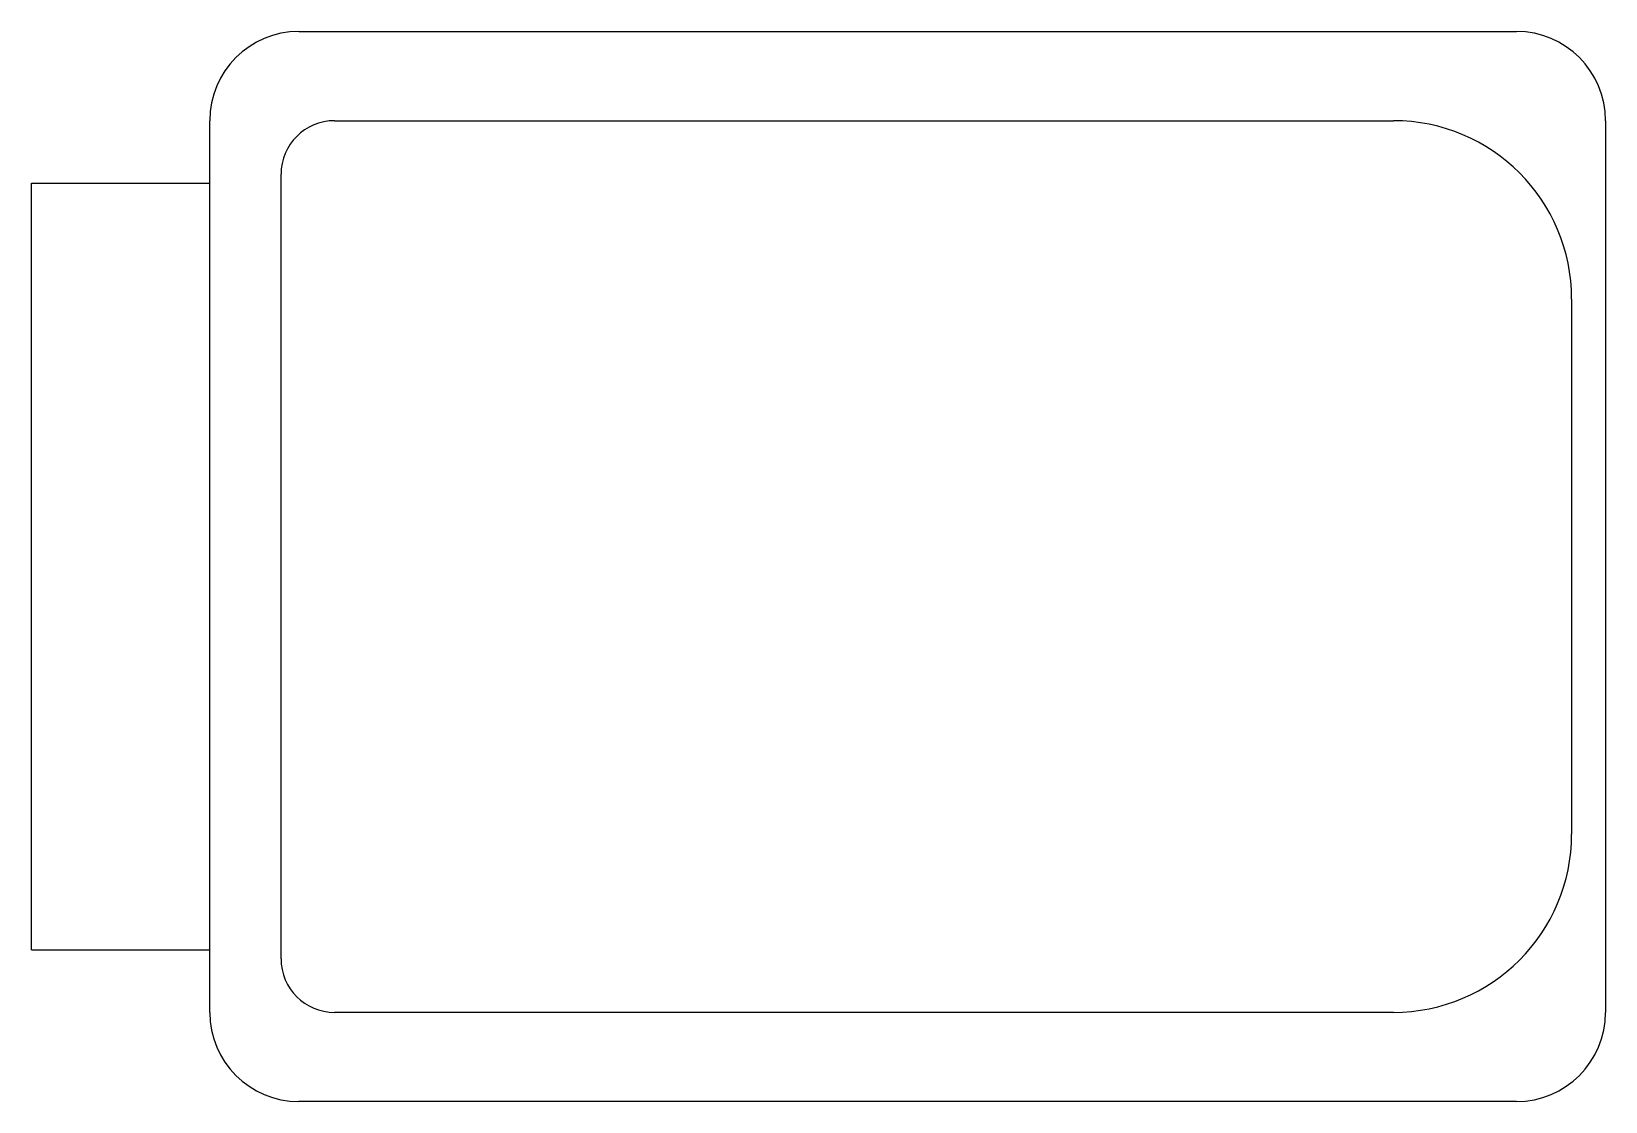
# Model space of a CAD drawing. Header units: millimetres. Extents: x -2993.009 to -2992.259, y 2845.39 to 2845.9.
import ezdxf

# ---------------------------------------------------------------- set-up
doc = ezdxf.new("R2010")
doc.units = ezdxf.units.MM
doc.header["$LTSCALE"] = 10
doc.layers.add('serviço_diversos', color=2, linetype='Continuous')

msp = doc.modelspace()

# ---------------------------------------------------------------- linework, layer by layer
at = {"layer": 'serviço_diversos'}
for p, q in [((-2992.88193, 2845.89998), (-2992.30138, 2845.89998)), ((-2992.92443, 2845.43248), (-2992.92443, 2845.85748)), ((-2992.86493, 2845.85748), (-2992.36003, 2845.85748)), ((-2992.25888, 2845.85748), (-2992.25888, 2845.43248)), ((-2992.89043, 2845.45798), (-2992.89043, 2845.83198)), ((-2993.00943, 2845.82773), (-2992.92443, 2845.82773)), ((-2993.00943, 2845.46223), (-2993.00943, 2845.82773)), ((-2992.27503, 2845.77248), (-2992.27503, 2845.51748)), ((-2993.00943, 2845.46223), (-2992.92443, 2845.46223)), ((-2992.36003, 2845.43248), (-2992.86493, 2845.43248)), ((-2992.30138, 2845.38998), (-2992.88193, 2845.38998))]:
    msp.add_line(p, q, dxfattribs=at)
for centre, radius, start, end in [((-2992.88193, 2845.85748), 0.0425, 90, 180), ((-2992.30138, 2845.85748), 0.0425, 0, 90), ((-2992.86493, 2845.83198), 0.0255, 90, 180), ((-2992.36003, 2845.77248), 0.085, 0, 90), ((-2992.36003, 2845.51748), 0.085, 270, 0), ((-2992.86493, 2845.45798), 0.0255, 180, 270), ((-2992.88193, 2845.43248), 0.0425, 180, 270), ((-2992.30138, 2845.43248), 0.0425, 270, 0)]:
    msp.add_arc(centre, radius, start, end, dxfattribs=at)

doc.saveas('drawing.dxf')
